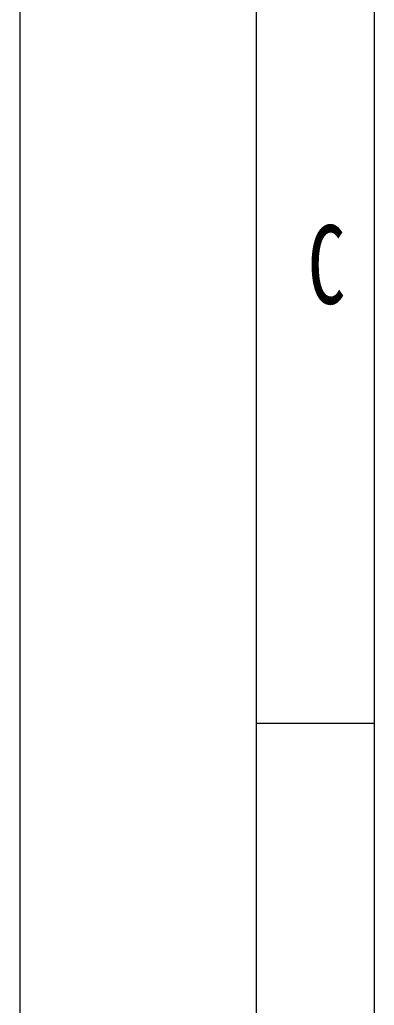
# Model space of a CAD drawing. Header units: millimetres. Extents: x 0 to 510, y 0 to 210.
# Drawn here: x 0 to 9, y 123.43 to 148.47 of the extents above; entities that cross this region are included whole.
import ezdxf

# ---------------------------------------------------------------- set-up
doc = ezdxf.new("R2010")
doc.units = ezdxf.units.MM
doc.layers.add('1', color=7, linetype='Continuous', true_color=0xffffff)
doc.styles.add('宋体', font='')
doc.styles.get('宋体').set_extended_font_data('宋体')

msp = doc.modelspace()

# ---------------------------------------------------------------- linework, layer by layer
at = {"layer": '1', "color": 7, "linetype": 'Continuous', "lineweight": 13}
msp.add_line((0, 209.8), (0, 0), dxfattribs=at)
at = {"layer": '1', "color": 6, "linetype": 'Continuous', "lineweight": 18}
msp.add_line((6, 207.8), (6, 2), dxfattribs=at)
at = {"layer": '1', "color": 7, "linetype": 'Continuous', "lineweight": 18}
msp.add_line((9, 204.8), (9, 5), dxfattribs=at)
at = {"layer": '1', "color": 80, "linetype": 'Continuous', "lineweight": 18}
msp.add_line((6, 130.6), (9, 130.6), dxfattribs=at)

# ---------------------------------------------------------------- texts
at = {"layer": '1', "color": 80, "linetype": 'Continuous', "lineweight": 13, "insert": (7.312, 141.218), "char_height": 2, "attachment_point": 7, "line_spacing_factor": 1.12395, "style": '宋体'}
msp.add_mtext('\\W0.7000;C', dxfattribs=at)

doc.saveas('drawing.dxf')
